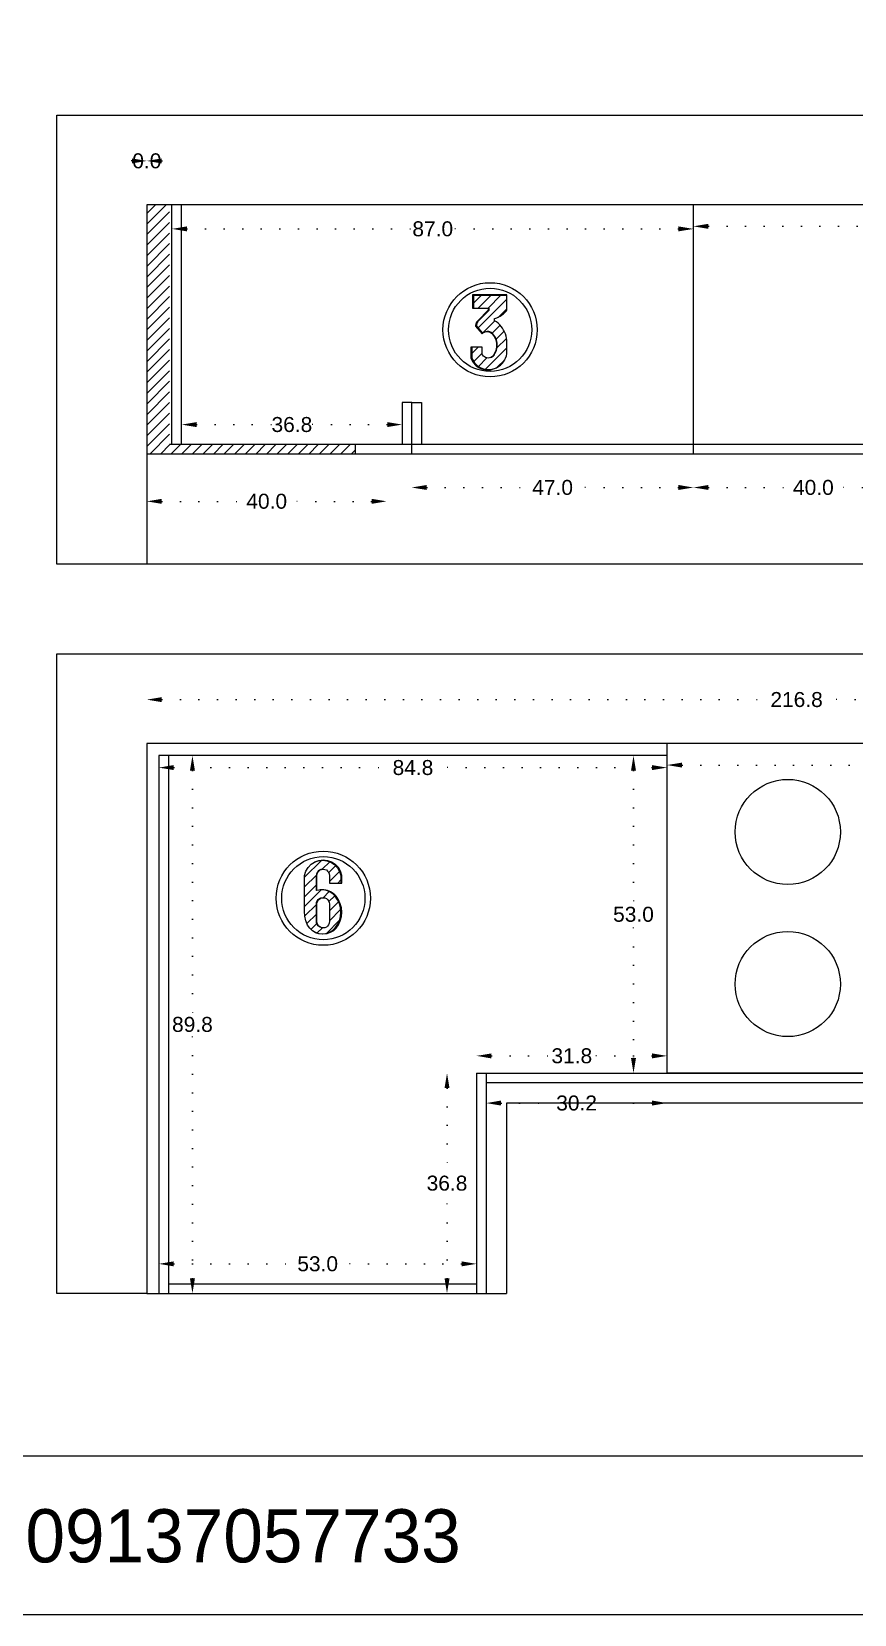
# Model space of a CAD drawing. Header units: inches. Extents: x -1979 to 7680, y -968 to 3127.
# Drawn here: x 5187.3 to 5324.6, y -170.5 to 93.7 of the extents above; entities that cross this region are included whole.
import ezdxf

# ---------------------------------------------------------------- set-up
doc = ezdxf.new("R2010")
doc.units = ezdxf.units.IN
doc.header["$MEASUREMENT"] = 0
doc.linetypes.add('ACAD_ISO07W100', pattern=[3, 0, -3])
doc.styles.get("Standard").update_dxf_attribs({"font": 'arial.ttf'})
doc.dimstyles.new('Copy of Standard', dxfattribs={"dimtxt": 2.5, "dimasz": 2.5, "dimexe": 0.18, "dimexo": 0.0625, "dimgap": 0.09, "dimtad": 0, "dimtih": 1, "dimtoh": 1, "dimdec": 1, "dimzin": 0, "dimdsep": 46, "dimtxsty": 'Standard', "dimcen": 0.09, "dimse1": 1, "dimse2": 1, "dimadec": 0, "dimazin": 0, "dimtfac": 1, "dimtdec": 1, "dimtix": 1, "dimtofl": 0, "dimtmove": 0, "dimatfit": 3, "dimfxl": 1, "dimtolj": 1, "dimtzin": 0, "dimarcsym": 0})

# ---------------------------------------------------------------- blocks, each defined once
blk = doc.blocks.new('*D322')
at = {"color": 0, "linetype": 'ACAD_ISO07W100', "lineweight": -2, "transparency": 16777216}
for p, q in [((5204.06, 72.14), (5201.56, 72.14)), ((5209.06, 72.14), (5211.56, 72.14))]:
    blk.add_line(p, q, dxfattribs=at)
at = {"color": 0, "transparency": 16777216}
for points in [[(5204.06, 72.56), (5204.06, 71.72), (5206.56, 72.14)], [(5209.06, 72.56), (5209.06, 71.72), (5206.56, 72.14)]]:
    blk.add_solid(points, dxfattribs=at)
at = {"layer": 'Defpoints', "color": 0, "transparency": 16777216}
for p in [(5206.56, 72.14), (5206.56, 64.8), (5206.56, 64.8)]:
    blk.add_point(p, dxfattribs=at)
at = {"color": 0, "lineweight": 20, "transparency": 16777216, "insert": (5206.56, 72.14), "char_height": 2.5, "attachment_point": 5}
blk.add_mtext('\\A1;0.0', dxfattribs=at)
blk = doc.blocks.new('*D342')
at = {"color": 0, "linetype": 'ACAD_ISO07W100', "lineweight": -2, "transparency": 16777216}
for p, q in [((5300.26, 61.22), (5334.43, 61.22)), ((5375.26, 61.22), (5341.1, 61.22))]:
    blk.add_line(p, q, dxfattribs=at)
at = {"color": 0, "transparency": 16777216}
for points in [[(5300.26, 61.64), (5300.26, 60.8), (5297.76, 61.22)], [(5375.26, 61.64), (5375.26, 60.8), (5377.76, 61.22)]]:
    blk.add_solid(points, dxfattribs=at)
at = {"layer": 'Defpoints', "color": 0, "transparency": 16777216}
for p in [(5297.76, 64.8), (5377.76, 64.8), (5297.76, 61.22)]:
    blk.add_point(p, dxfattribs=at)
at = {"color": 0, "lineweight": 20, "transparency": 16777216, "insert": (5337.76, 61.22), "char_height": 2.5, "attachment_point": 5}
blk.add_mtext('\\A1;80.0', dxfattribs=at)
blk = doc.blocks.new('*D344')
at = {"color": 0, "linetype": 'ACAD_ISO07W100', "lineweight": -2, "transparency": 16777216}
for p, q in [((5213.26, 60.79), (5250.93, 60.79)), ((5295.26, 60.79), (5257.6, 60.79))]:
    blk.add_line(p, q, dxfattribs=at)
at = {"color": 0, "transparency": 16777216}
for points in [[(5213.26, 61.21), (5213.26, 60.38), (5210.76, 60.79)], [(5295.26, 61.21), (5295.26, 60.38), (5297.76, 60.79)]]:
    blk.add_solid(points, dxfattribs=at)
at = {"layer": 'Defpoints', "color": 0, "transparency": 16777216}
for p in [(5210.76, 64.8), (5297.76, 64.8), (5210.76, 60.79)]:
    blk.add_point(p, dxfattribs=at)
at = {"color": 0, "lineweight": 20, "transparency": 16777216, "insert": (5254.26, 60.79), "char_height": 2.5, "attachment_point": 5}
blk.add_mtext('\\A1;87.0', dxfattribs=at)
blk = doc.blocks.new('*D345')
at = {"color": 0, "linetype": 'ACAD_ISO07W100', "lineweight": -2, "transparency": 16777216}
for p, q in [((5253.26, 17.62), (5270.88, 17.62)), ((5295.26, 17.62), (5277.64, 17.62))]:
    blk.add_line(p, q, dxfattribs=at)
at = {"color": 0, "transparency": 16777216}
for points in [[(5253.26, 18.04), (5253.26, 17.21), (5250.76, 17.62)], [(5295.26, 18.04), (5295.26, 17.21), (5297.76, 17.62)]]:
    blk.add_solid(points, dxfattribs=at)
at = {"layer": 'Defpoints', "color": 0, "transparency": 16777216}
for p in [(5250.76, 24.8), (5297.76, 23.2), (5250.76, 17.62)]:
    blk.add_point(p, dxfattribs=at)
at = {"color": 0, "lineweight": 20, "transparency": 16777216, "insert": (5274.26, 17.62), "char_height": 2.5, "attachment_point": 5}
blk.add_mtext('\\A1;47.0', dxfattribs=at)
blk = doc.blocks.new('*D346')
at = {"color": 0, "linetype": 'ACAD_ISO07W100', "lineweight": -2, "transparency": 16777216}
for p, q in [((5300.26, 17.62), (5314.38, 17.62)), ((5335.26, 17.62), (5321.14, 17.62))]:
    blk.add_line(p, q, dxfattribs=at)
at = {"color": 0, "transparency": 16777216}
for points in [[(5300.26, 18.04), (5300.26, 17.21), (5297.76, 17.62)], [(5335.26, 18.04), (5335.26, 17.21), (5337.76, 17.62)]]:
    blk.add_solid(points, dxfattribs=at)
at = {"layer": 'Defpoints', "color": 0, "transparency": 16777216}
for p in [(5297.76, 23.2), (5337.76, 23.2), (5297.76, 17.62)]:
    blk.add_point(p, dxfattribs=at)
at = {"color": 0, "lineweight": 20, "transparency": 16777216, "insert": (5317.76, 17.62), "char_height": 2.5, "attachment_point": 5}
blk.add_mtext('\\A1;40.0', dxfattribs=at)
blk = doc.blocks.new('*D324')
at = {"color": 0, "linetype": 'ACAD_ISO07W100', "lineweight": -2, "transparency": 16777216}
for p, q in [((5209.06, 15.31), (5223.18, 15.31)), ((5244.06, 15.31), (5229.94, 15.31))]:
    blk.add_line(p, q, dxfattribs=at)
at = {"color": 0, "transparency": 16777216}
for points in [[(5209.06, 15.73), (5209.06, 14.89), (5206.56, 15.31)], [(5244.06, 15.73), (5244.06, 14.89), (5246.56, 15.31)]]:
    blk.add_solid(points, dxfattribs=at)
at = {"layer": 'Defpoints', "color": 0, "transparency": 16777216}
for p in [(5206.56, 23.2), (5246.56, 23.2), (5206.56, 15.31)]:
    blk.add_point(p, dxfattribs=at)
at = {"color": 0, "lineweight": 20, "transparency": 16777216, "insert": (5226.56, 15.31), "char_height": 2.5, "attachment_point": 5}
blk.add_mtext('\\A1;40.0', dxfattribs=at)
blk = doc.blocks.new('*D325')
at = {"color": 0, "linetype": 'ACAD_ISO07W100', "lineweight": -2, "transparency": 16777216}
for p, q in [((5209.06, -17.79), (5310.63, -17.79)), ((5420.86, -17.79), (5319.29, -17.79))]:
    blk.add_line(p, q, dxfattribs=at)
at = {"color": 0, "transparency": 16777216}
for points in [[(5209.06, -17.37), (5209.06, -18.21), (5206.56, -17.79)], [(5420.86, -17.37), (5420.86, -18.21), (5423.36, -17.79)]]:
    blk.add_solid(points, dxfattribs=at)
at = {"layer": 'Defpoints', "color": 0, "transparency": 16777216}
for p in [(5423.36, -17.79), (5206.56, -25.14), (5423.36, -25.14)]:
    blk.add_point(p, dxfattribs=at)
at = {"color": 0, "lineweight": 20, "transparency": 16777216, "insert": (5314.96, -17.79), "char_height": 2.5, "attachment_point": 5}
blk.add_mtext('\\A1;216.8', dxfattribs=at)
blk = doc.blocks.new('*D332')
at = {"color": 0, "linetype": 'ACAD_ISO07W100', "lineweight": -2, "transparency": 16777216}
for p, q in [((5295.86, -28.71), (5335.03, -28.71)), ((5380.86, -28.71), (5341.69, -28.71))]:
    blk.add_line(p, q, dxfattribs=at)
at = {"color": 0, "transparency": 16777216}
for points in [[(5295.86, -28.3), (5295.86, -29.13), (5293.36, -28.71)], [(5380.86, -28.3), (5380.86, -29.13), (5383.36, -28.71)]]:
    blk.add_solid(points, dxfattribs=at)
at = {"layer": 'Defpoints', "color": 0, "transparency": 16777216}
for p in [(5293.36, -25.14), (5383.36, -25.14), (5293.36, -28.71)]:
    blk.add_point(p, dxfattribs=at)
at = {"color": 0, "lineweight": 20, "transparency": 16777216, "insert": (5338.36, -28.71), "char_height": 2.5, "attachment_point": 5}
blk.add_mtext('\\A1;90.0', dxfattribs=at)
blk = doc.blocks.new('*D334')
at = {"color": 0, "linetype": 'ACAD_ISO07W100', "lineweight": -2, "transparency": 16777216}
for p, q in [((5264.06, -77.26), (5274.12, -77.26)), ((5290.86, -77.26), (5280.8, -77.26))]:
    blk.add_line(p, q, dxfattribs=at)
at = {"color": 0, "transparency": 16777216}
for points in [[(5264.06, -76.85), (5264.06, -77.68), (5261.56, -77.26)], [(5290.86, -76.85), (5290.86, -77.68), (5293.36, -77.26)]]:
    blk.add_solid(points, dxfattribs=at)
at = {"layer": 'Defpoints', "color": 0, "transparency": 16777216}
for p in [(5293.36, -77.26), (5261.56, -80.14), (5293.36, -80.14)]:
    blk.add_point(p, dxfattribs=at)
at = {"color": 0, "lineweight": 20, "transparency": 16777216, "insert": (5277.46, -77.26), "char_height": 2.5, "attachment_point": 5}
blk.add_mtext('\\A1;31.8', dxfattribs=at)
blk = doc.blocks.new('*D317')
at = {"color": 0, "linetype": 'ACAD_ISO07W100', "lineweight": -2, "transparency": 16777216}
for p, q in [((5211.06, -29.14), (5247.62, -29.14)), ((5290.86, -29.14), (5254.3, -29.14))]:
    blk.add_line(p, q, dxfattribs=at)
at = {"color": 0, "transparency": 16777216}
for points in [[(5211.06, -28.72), (5211.06, -29.55), (5208.56, -29.14)], [(5290.86, -28.72), (5290.86, -29.55), (5293.36, -29.14)]]:
    blk.add_solid(points, dxfattribs=at)
at = {"layer": 'Defpoints', "color": 0, "transparency": 16777216}
for p in [(5293.36, -25.14), (5208.56, -27.14), (5293.36, -29.14)]:
    blk.add_point(p, dxfattribs=at)
at = {"color": 0, "lineweight": 20, "transparency": 16777216, "insert": (5250.96, -29.14), "char_height": 2.5, "attachment_point": 5}
blk.add_mtext('\\A1;84.8', dxfattribs=at)
blk = doc.blocks.new('*D335')
at = {"color": 0, "linetype": 'ACAD_ISO07W100', "lineweight": -2, "transparency": 16777216}
for p, q in [((5256.64, -82.64), (5256.64, -97.16)), ((5256.64, -114.41), (5256.64, -99.89))]:
    blk.add_line(p, q, dxfattribs=at)
at = {"color": 0, "transparency": 16777216}
for points in [[(5256.23, -82.64), (5257.06, -82.64), (5256.64, -80.14)], [(5256.23, -114.41), (5257.06, -114.41), (5256.64, -116.91)]]:
    blk.add_solid(points, dxfattribs=at)
at = {"layer": 'Defpoints', "color": 0, "transparency": 16777216}
for p in [(5261.56, -80.14), (5256.64, -116.91), (5263.16, -116.91)]:
    blk.add_point(p, dxfattribs=at)
at = {"color": 0, "lineweight": 20, "transparency": 16777216, "insert": (5256.64, -98.52), "char_height": 2.5, "attachment_point": 5}
blk.add_mtext('\\A1;36.8', dxfattribs=at)
blk = doc.blocks.new('*D336')
at = {"color": 0, "linetype": 'ACAD_ISO07W100', "lineweight": -2, "transparency": 16777216}
for p, q in [((5214.17, -29.64), (5214.17, -70.66)), ((5214.17, -114.41), (5214.17, -73.39))]:
    blk.add_line(p, q, dxfattribs=at)
at = {"color": 0, "transparency": 16777216}
for points in [[(5213.76, -29.64), (5214.59, -29.64), (5214.17, -27.14)], [(5213.76, -114.41), (5214.59, -114.41), (5214.17, -116.91)]]:
    blk.add_solid(points, dxfattribs=at)
at = {"layer": 'Defpoints', "color": 0, "transparency": 16777216}
for p in [(5208.56, -27.14), (5206.56, -116.91), (5214.17, -116.91)]:
    blk.add_point(p, dxfattribs=at)
at = {"color": 0, "lineweight": 20, "transparency": 16777216, "insert": (5214.17, -72.02), "char_height": 2.5, "attachment_point": 5}
blk.add_mtext('\\A1;89.8', dxfattribs=at)
blk = doc.blocks.new('*D362')
at = {"color": 0, "linetype": 'ACAD_ISO07W100', "lineweight": -2, "transparency": 16777216}
for p, q in [((5214.86, 28.12), (5227.42, 28.12)), ((5246.66, 28.12), (5234.1, 28.12))]:
    blk.add_line(p, q, dxfattribs=at)
at = {"color": 0, "transparency": 16777216}
for points in [[(5214.86, 28.54), (5214.86, 27.71), (5212.36, 28.12)], [(5246.66, 28.54), (5246.66, 27.71), (5249.16, 28.12)]]:
    blk.add_solid(points, dxfattribs=at)
at = {"layer": 'Defpoints', "color": 0, "transparency": 16777216}
for p in [(5249.16, 28.12), (5212.36, 24.8), (5249.16, 24.8)]:
    blk.add_point(p, dxfattribs=at)
at = {"color": 0, "lineweight": 20, "transparency": 16777216, "insert": (5230.76, 28.12), "char_height": 2.5, "attachment_point": 5}
blk.add_mtext('\\A1;36.8', dxfattribs=at)
blk = doc.blocks.new('*D351')
at = {"color": 0, "linetype": 'ACAD_ISO07W100', "lineweight": -2, "transparency": 16777216}
for p, q in [((5287.75, -29.64), (5287.75, -52.27)), ((5287.75, -77.64), (5287.75, -55))]:
    blk.add_line(p, q, dxfattribs=at)
at = {"color": 0, "transparency": 16777216}
for points in [[(5287.34, -29.64), (5288.17, -29.64), (5287.75, -27.14)], [(5287.34, -77.64), (5288.17, -77.64), (5287.75, -80.14)]]:
    blk.add_solid(points, dxfattribs=at)
at = {"layer": 'Defpoints', "color": 0, "transparency": 16777216}
for p in [(5293.36, -27.14), (5287.75, -80.14), (5293.36, -80.14)]:
    blk.add_point(p, dxfattribs=at)
at = {"color": 0, "lineweight": 20, "transparency": 16777216, "insert": (5287.75, -53.64), "char_height": 2.5, "attachment_point": 5}
blk.add_mtext('\\A1;53.0', dxfattribs=at)
blk = doc.blocks.new('*D352')
at = {"color": 0, "linetype": 'ACAD_ISO07W100', "lineweight": -2, "transparency": 16777216}
for p, q in [((5211.06, -111.98), (5231.73, -111.98)), ((5259.06, -111.98), (5238.39, -111.98))]:
    blk.add_line(p, q, dxfattribs=at)
at = {"color": 0, "transparency": 16777216}
for points in [[(5211.06, -111.56), (5211.06, -112.4), (5208.56, -111.98)], [(5259.06, -111.56), (5259.06, -112.4), (5261.56, -111.98)]]:
    blk.add_solid(points, dxfattribs=at)
at = {"layer": 'Defpoints', "color": 0, "transparency": 16777216}
for p in [(5208.56, -111.98), (5208.56, -116.91), (5261.56, -116.91)]:
    blk.add_point(p, dxfattribs=at)
at = {"color": 0, "lineweight": 20, "transparency": 16777216, "insert": (5235.06, -111.98), "char_height": 2.5, "attachment_point": 5}
blk.add_mtext('\\A1;53.0', dxfattribs=at)
blk = doc.blocks.new('*D353')
at = {"color": 0, "linetype": 'ACAD_ISO07W100', "lineweight": -2, "transparency": 16777216}
for p, q in [((5265.66, -85.14), (5274.94, -85.14)), ((5290.86, -85.14), (5281.58, -85.14))]:
    blk.add_line(p, q, dxfattribs=at)
at = {"color": 0, "transparency": 16777216}
for points in [[(5265.66, -84.72), (5265.66, -85.55), (5263.16, -85.14)], [(5290.86, -84.72), (5290.86, -85.55), (5293.36, -85.14)]]:
    blk.add_solid(points, dxfattribs=at)
at = {"layer": 'Defpoints', "color": 0, "transparency": 16777216}
for p in [(5263.16, -81.74), (5293.36, -81.74), (5293.36, -85.14)]:
    blk.add_point(p, dxfattribs=at)
at = {"color": 0, "lineweight": 20, "transparency": 16777216, "insert": (5278.26, -85.14), "char_height": 2.5, "attachment_point": 5}
blk.add_mtext('\\A1;30.2', dxfattribs=at)

msp = doc.modelspace()

# ---------------------------------------------------------------- hatches: boundary and pattern name
at = {"lineweight": 20}
h = msp.add_hatch(dxfattribs=at)
h.set_pattern_fill('ANSI31', color=256, scale=10)
h.set_pattern_definition([(45, (3148.3325, -695.553), (-0.8838835, 0.8838835), [])])
h.paths.add_polyline_path([(5210.36, 64.8), (5206.56, 64.8), (5206.56, 23.2), (5241.36, 23.2), (5241.36, 24.8), (5210.36, 24.8)])
h = msp.add_hatch(dxfattribs=at)
h.set_pattern_fill('ANSI31', color=256, scale=9.218651)
h.set_pattern_definition([(45, (4552.0757, 589.3557), (-0.8148213, 0.8148213), [])])
h.paths.add_polyline_path([(5266.63, 49.73), (5261.07, 49.73), (5261.07, 47.58), (5263.49, 47.58), (5263.62, 47.54), (5263.62, 47.18), (5261.91, 45.44), (5261.8, 45.32), (5261.75, 45.25), (5261.71, 45.18), (5261.68, 45.11), (5261.64, 45.03), (5261.62, 44.96), (5261.6, 44.88), (5261.58, 44.8), (5261.57, 44.63), (5261.57, 44.55), (5262.58, 43.38), (5262.61, 43.41), (5262.73, 43.5), (5262.87, 43.57), (5263.02, 43.63), (5263.17, 43.66), (5263.33, 43.67), (5263.46, 43.67), (5263.61, 43.66), (5263.76, 43.63), (5263.91, 43.57), (5264.05, 43.5), (5264.17, 43.41), (5264.28, 43.3), (5264.47, 43.07), (5264.63, 42.82), (5264.77, 42.56), (5264.87, 42.28), (5264.95, 41.99), (5265, 41.7), (5265.02, 41.4), (5265, 41.11), (5264.96, 40.81), (5264.88, 40.53), (5264.78, 40.25), (5264.64, 39.98), (5264.55, 39.79), (5264.42, 39.61), (5264.25, 39.47), (5264.06, 39.36), (5263.93, 39.32), (5263.72, 39.25), (5263.5, 39.23), (5263.28, 39.25), (5263.07, 39.32), (5262.88, 39.43), (5262.71, 39.57), (5262.58, 39.75), (5262.48, 39.95), (5262.48, 41.05), (5260.8, 41.05), (5260.8, 39.25), (5260.92, 38.97), (5261.07, 38.7), (5261.24, 38.45), (5261.44, 38.22), (5261.66, 38.01), (5261.91, 37.83), (5262.17, 37.67), (5262.44, 37.54), (5262.73, 37.44), (5263.03, 37.36), (5263.33, 37.32), (5263.63, 37.31), (5264, 37.34), (5264.36, 37.41), (5264.71, 37.53), (5264.97, 37.64), (5265.25, 37.81), (5265.55, 38.04), (5265.82, 38.3), (5266.05, 38.59), (5266.25, 38.9), (5266.42, 39.23), (5266.54, 39.58), (5266.63, 39.95), (5266.63, 41.83), (5266.61, 42.19), (5266.57, 42.55), (5266.49, 42.91), (5266.38, 43.25), (5266.25, 43.59), (5266.08, 43.91), (5265.89, 44.22), (5265.67, 44.51), (5265.43, 44.78), (5265.17, 45.03), (5264.88, 45.26), (5264.58, 45.46), (5264.58, 45.83), (5264.78, 45.9), (5264.97, 45.97), (5265.16, 46.06), (5265.35, 46.15), (5265.53, 46.25), (5265.71, 46.37), (5265.88, 46.49), (5266.04, 46.62), (5266.2, 46.75), (5266.35, 46.9), (5266.49, 47.05), (5266.63, 47.21)])
h = msp.add_hatch(dxfattribs=at)
h.set_pattern_fill('ANSI31', color=256, scale=9.218651)
h.set_pattern_definition([(45, (4576.0968, 495.2025), (-0.8148213, 0.8148213), [])])
h.paths.add_polyline_path([(5237.98, -50.6), (5237.78, -50.39), (5237.57, -50.2), (5237.33, -50.02), (5237.08, -49.88), (5236.82, -49.75), (5236.55, -49.66), (5236.27, -49.59), (5235.98, -49.55), (5235.69, -49.54), (5235.49, -49.55), (5235.24, -49.59), (5234.95, -49.66), (5234.84, -49.67), (5234.84, -47.16), (5234.87, -46.9), (5234.97, -46.65), (5235.14, -46.44), (5235.35, -46.27), (5235.6, -46.17), (5235.72, -46.13), (5235.99, -46.09), (5236.26, -46.13), (5236.51, -46.23), (5236.73, -46.4), (5236.89, -46.61), (5237, -46.86), (5237.03, -47.13), (5237.03, -48.42), (5238.93, -48.42), (5238.93, -47.16), (5238.72, -46.47), (5238.35, -45.85), (5237.85, -45.33), (5237.25, -44.94), (5236.57, -44.69), (5235.86, -44.61), (5235.85, -44.61), (5235.14, -44.69), (5234.52, -44.91), (5233.96, -45.28), (5233.46, -45.81), (5233.09, -46.43), (5232.88, -47.13), (5232.88, -53.17), (5232.88, -53.42), (5232.9, -53.68), (5232.93, -53.94), (5232.97, -54.19), (5233.02, -54.45), (5233.08, -54.7), (5233.13, -54.85), (5233.37, -55.43), (5233.73, -55.94), (5234.19, -56.37), (5234.65, -56.64), (5235.2, -56.82), (5235.82, -56.89), (5236.44, -56.82), (5237.03, -56.63), (5237.56, -56.31), (5237.73, -56.16), (5237.98, -55.91), (5238.38, -55.32), (5238.68, -54.66), (5238.87, -53.97), (5238.93, -53.26), (5238.87, -52.54), (5238.68, -51.85), (5238.38, -51.19)])
h.paths.add_polyline_path([(5234.87, -51.62), (5234.97, -51.37), (5235.14, -51.16), (5235.35, -51), (5235.6, -50.9), (5235.86, -50.86), (5235.99, -50.86), (5236.26, -50.9), (5236.51, -51), (5236.73, -51.17), (5236.89, -51.38), (5237, -51.63), (5237.03, -51.9), (5237.03, -54.85), (5237, -55.12), (5236.89, -55.37), (5236.73, -55.59), (5236.51, -55.75), (5236.26, -55.86), (5235.99, -55.89), (5235.72, -55.86), (5235.6, -55.8), (5235.47, -55.75), (5235.35, -55.7), (5235.14, -55.54), (5234.97, -55.32), (5234.87, -55.08), (5234.84, -54.81), (5234.84, -51.89)], flags=16)

# ---------------------------------------------------------------- linework, layer by layer
for p, q in [((5191.56, 4.8), (5191.56, 79.8)), ((5191.56, 79.8), (5423.36, 79.8)), ((5423.36, 64.8), (5206.56, 64.8)), ((5206.56, 64.8), (5206.56, 4.8)), ((5210.76, 24.8), (5210.76, 64.8)), ((5212.36, 24.8), (5212.36, 64.8)), ((5297.76, 23.2), (5297.76, 64.8)), ((5260.91, 49.79), (5260.91, 47.58)), ((5260.91, 47.58), (5261.07, 47.58)), ((5261.07, 49.73), (5261.07, 47.58)), ((5261.07, 47.58), (5263.49, 47.58)), ((5263.49, 47.58), (5263.62, 47.54)), ((5263.62, 47.54), (5263.62, 47.18)), ((5263.93, 39.32), (5263.72, 39.25)), ((5250.76, 31.8), (5249.16, 31.8)), ((5249.16, 31.8), (5249.16, 24.8)), ((5250.76, 24.8), (5250.76, 31.8)), ((5250.76, 31.8), (5252.36, 31.8)), ((5252.36, 31.8), (5252.36, 24.8)), ((5421.76, 24.8), (5210.36, 24.8)), ((5241.36, 23.2), (5241.36, 24.8)), ((5250.76, 23.2), (5250.76, 24.8)), ((5423.36, 23.2), (5206.56, 23.2)), ((5423.36, 4.8), (5191.56, 4.8)), ((5191.56, -116.91), (5191.56, -10.14)), ((5191.56, -10.14), (5423.36, -10.14)), ((5423.36, -25.14), (5206.56, -25.14)), ((5206.56, -25.14), (5206.56, -116.91)), ((5293.36, -80.14), (5293.36, -25.14)), ((5293.36, -27.14), (5208.56, -27.14)), ((5208.56, -27.14), (5208.56, -116.91)), ((5210.16, -27.14), (5210.16, -116.91)), ((5235.72, -46.13), (5235.99, -46.09)), ((5208.56, -80.14), (5208.56, -116.91)), ((5261.56, -80.14), (5266.56, -80.14)), ((5261.56, -80.14), (5261.56, -116.91)), ((5263.16, -80.14), (5263.16, -116.91)), ((5268.56, -81.74), (5263.16, -81.74)), ((5266.56, -80.14), (5387.46, -80.14)), ((5266.56, -80.14), (5268.56, -80.14)), ((5418.36, -81.74), (5266.56, -81.74)), ((5383.36, -80.14), (5293.36, -80.14)), ((5423.36, -85.14), (5266.56, -85.14)), ((5266.56, -85.14), (5266.56, -116.91)), ((5210.16, -115.31), (5261.56, -115.31)), ((5206.56, -116.91), (5191.56, -116.91)), ((5206.56, -116.91), (5266.56, -116.91))]:
    msp.add_line(p, q, dxfattribs=at)
for points in [[(5033.99, -170.49), (5893.39, -170.49), (5893.39, 437.17), (5033.99, 437.17)], [(5040.69, -144.02), (5883.73, -144.02), (5883.73, 404.06), (5040.69, 404.06)], [(5261.07, 49.73), (5266.63, 49.73), (5266.63, 49.79), (5260.91, 49.79)], [(5263.61, 43.66), (5263.46, 43.67), (5263.33, 43.67), (5263.48, 43.66), (5263.63, 43.63), (5263.78, 43.57), (5263.92, 43.5), (5264.04, 43.41), (5264.16, 43.3), (5264.35, 43.07), (5264.51, 42.82), (5264.65, 42.55), (5264.76, 42.27), (5264.83, 41.98), (5264.88, 41.68), (5264.9, 41.38), (5264.88, 41.08), (5264.84, 40.79), (5264.76, 40.49), (5264.66, 40.21), (5264.52, 39.95), (5264.43, 39.75), (5264.29, 39.57), (5264.12, 39.43), (5263.93, 39.32), (5264.06, 39.36), (5264.25, 39.47), (5264.42, 39.61), (5264.55, 39.79), (5264.64, 39.98), (5264.78, 40.25), (5264.88, 40.53), (5264.96, 40.81), (5265, 41.11), (5265.02, 41.4), (5265, 41.7), (5264.95, 41.99), (5264.87, 42.28), (5264.77, 42.56), (5264.63, 42.82), (5264.47, 43.07), (5264.28, 43.3), (5264.17, 43.41), (5264.05, 43.5), (5263.91, 43.57), (5263.76, 43.63)], [(5234.95, -47.13), (5234.99, -46.86), (5235.09, -46.61), (5235.26, -46.4), (5235.47, -46.23), (5235.72, -46.13), (5235.6, -46.17), (5235.35, -46.27), (5235.14, -46.44), (5234.97, -46.65), (5234.87, -46.9), (5234.84, -47.16)], [(5236.73, -55.59), (5236.51, -55.75), (5236.26, -55.86), (5235.99, -55.89), (5235.72, -55.86), (5235.6, -55.8), (5235.47, -55.75), (5235.35, -55.7), (5235.14, -55.54), (5234.97, -55.32), (5234.87, -55.08), (5234.84, -54.81), (5234.84, -51.89), (5234.87, -51.62), (5234.97, -51.37), (5235.14, -51.16), (5235.35, -51), (5235.6, -50.9), (5235.86, -50.86), (5235.99, -50.86), (5236.26, -50.9), (5236.51, -51), (5236.73, -51.17), (5236.89, -51.38), (5237, -51.63), (5237.03, -51.9), (5237.03, -54.85), (5237, -55.12), (5236.89, -55.37)]]:
    msp.add_lwpolyline(points, close=True, dxfattribs=at)
for points in [[(5263.49, 47.58), (5263.49, 47.21), (5263.62, 47.18), (5261.91, 45.44), (5261.8, 45.32), (5261.75, 45.25), (5261.71, 45.18), (5261.68, 45.11), (5261.64, 45.03), (5261.62, 44.96), (5261.6, 44.88), (5261.58, 44.8), (5261.57, 44.63), (5261.57, 44.55), (5262.58, 43.38)], [(5265.55, 38.04), (5265.82, 38.3), (5266.05, 38.59), (5266.25, 38.9), (5266.42, 39.23), (5266.54, 39.58), (5266.63, 39.95), (5266.63, 41.83), (5266.61, 42.19), (5266.57, 42.55), (5266.49, 42.91), (5266.38, 43.25), (5266.25, 43.59), (5266.08, 43.91), (5265.89, 44.22), (5265.67, 44.51), (5265.43, 44.78), (5265.17, 45.03), (5264.88, 45.26), (5264.58, 45.46), (5264.58, 45.83), (5264.78, 45.9), (5264.97, 45.97), (5265.16, 46.06), (5265.35, 46.15), (5265.53, 46.25), (5265.71, 46.37), (5265.88, 46.49), (5266.04, 46.62), (5266.2, 46.75), (5266.35, 46.9), (5266.49, 47.05), (5266.63, 47.21), (5266.63, 49.73)], [(5263.49, 47.21), (5261.76, 45.46), (5261.65, 45.34), (5261.6, 45.27), (5261.56, 45.2), (5261.52, 45.12), (5261.49, 45.05), (5261.47, 44.97), (5261.44, 44.89), (5261.43, 44.81), (5261.41, 44.64), (5261.42, 44.56), (5262.5, 43.3), (5262.58, 43.38), (5262.61, 43.41), (5262.73, 43.5), (5262.87, 43.57), (5263.02, 43.63), (5263.17, 43.66), (5263.33, 43.67)], [(5263.72, 39.25), (5263.5, 39.23), (5263.28, 39.25), (5263.07, 39.32), (5262.88, 39.43), (5262.71, 39.57), (5262.58, 39.75), (5262.48, 39.95), (5262.48, 41.05), (5260.8, 41.05), (5260.64, 41.05), (5260.64, 39.21), (5260.76, 38.92), (5260.91, 38.65), (5261.09, 38.4), (5261.29, 38.17), (5261.51, 37.96), (5261.76, 37.77), (5262.02, 37.61), (5262.3, 37.48), (5262.59, 37.37), (5262.89, 37.3), (5263.19, 37.26), (5263.5, 37.25), (5263.87, 37.28), (5264.24, 37.35), (5264.59, 37.47), (5264.93, 37.62), (5264.97, 37.64), (5265.25, 37.81), (5265.55, 38.04)], [(5260.8, 41.05), (5260.8, 39.25), (5260.92, 38.97), (5261.07, 38.7), (5261.24, 38.45), (5261.44, 38.22), (5261.66, 38.01), (5261.91, 37.83), (5262.17, 37.67), (5262.44, 37.54), (5262.73, 37.44), (5263.03, 37.36), (5263.33, 37.32), (5263.63, 37.31), (5264, 37.34), (5264.36, 37.41), (5264.71, 37.53), (5264.97, 37.64)], [(5233.02, -54.45), (5232.97, -54.19), (5232.93, -53.94), (5232.9, -53.68), (5232.88, -53.42), (5232.88, -53.17), (5232.88, -47.13), (5233.09, -46.43), (5233.46, -45.81), (5233.96, -45.28), (5234.52, -44.91), (5234.57, -44.88), (5235.26, -44.63), (5235.98, -44.55), (5235.99, -44.55), (5236.71, -44.63), (5237.39, -44.88), (5238, -45.28)], [(5234.52, -44.91), (5235.14, -44.69), (5235.85, -44.61), (5235.86, -44.61), (5236.57, -44.69), (5237.25, -44.94), (5237.85, -45.33), (5238.35, -45.85), (5238.72, -46.47), (5238.93, -47.16), (5238.93, -48.42)], [(5234.95, -49.66), (5234.84, -49.67), (5234.84, -47.16)], [(5237.88, -56.21), (5238.13, -55.96), (5238.54, -55.36), (5238.84, -54.7), (5239.03, -54), (5239.09, -53.28), (5239.03, -52.56), (5238.84, -51.86), (5238.54, -51.2), (5238.13, -50.6), (5237.93, -50.39), (5237.71, -50.19), (5237.48, -50.02), (5237.23, -49.87), (5236.96, -49.75), (5236.68, -49.65), (5236.4, -49.58), (5236.11, -49.54), (5235.82, -49.53), (5235.53, -49.54), (5235.49, -49.55), (5235.24, -49.59), (5234.95, -49.66), (5234.95, -47.13)], [(5235.99, -46.09), (5236.26, -46.13), (5236.51, -46.23), (5236.73, -46.4), (5236.89, -46.61), (5237, -46.86), (5237.03, -47.13), (5237.03, -48.42), (5238.93, -48.42), (5239.09, -48.42), (5239.09, -47.13), (5238.87, -46.43), (5238.51, -45.81), (5238, -45.28)], [(5234.65, -56.64), (5235.2, -56.82), (5235.82, -56.89), (5236.44, -56.82), (5237.03, -56.63), (5237.56, -56.31), (5237.73, -56.16), (5237.98, -55.91), (5238.38, -55.32), (5238.68, -54.66), (5238.87, -53.97), (5238.93, -53.26), (5238.87, -52.54), (5238.68, -51.85), (5238.38, -51.19), (5237.98, -50.6), (5237.78, -50.39), (5237.57, -50.2), (5237.33, -50.02), (5237.08, -49.88), (5236.82, -49.75), (5236.55, -49.66), (5236.27, -49.59), (5235.98, -49.55), (5235.69, -49.54), (5235.49, -49.55)], [(5235.47, -55.75), (5235.26, -55.59), (5235.09, -55.37), (5234.99, -55.12), (5234.95, -54.85), (5234.95, -51.9), (5234.99, -51.63), (5235.09, -51.38), (5235.26, -51.17), (5235.47, -51), (5235.72, -50.9), (5235.99, -50.86)], [(5237.88, -56.21), (5237.71, -56.37), (5237.17, -56.69), (5236.57, -56.89), (5235.95, -56.95), (5235.33, -56.89), (5234.73, -56.69), (5234.65, -56.64), (5234.19, -56.37), (5233.73, -55.94), (5233.37, -55.43), (5233.13, -54.85), (5233.08, -54.7), (5233.02, -54.45)]]:
    msp.add_lwpolyline(points, dxfattribs=at)
for centre, radius in [((5263.83, 43.95), 7.86), ((5263.83, 43.95), 6.94), ((5313.49, -39.88), 8.78), ((5236, -50.94), 7.86), ((5236, -50.94), 6.94), ((5313.49, -65.27), 8.78)]:
    msp.add_circle(centre, radius, dxfattribs=at)

# ---------------------------------------------------------------- texts
at = {"lineweight": 20, "insert": (5018.83, -152.94), "char_height": 8.8775, "attachment_point": 1}
msp.add_mtext_dynamic_manual_height_columns('{\\fPlantagenet Cherokee|b0|i0|c0|p18;^IEng. Saeid  Ghasemi      09137057733}', width=392.1279, gutter_width=43.85, heights=[0], dxfattribs=at)

# ---------------------------------------------------------------- dimensions: what is measured, and where the dimension line sits
at = {"lineweight": 20}
for base, p1, p2, picture, middle in [((5206.56127395, 72.14128123), (5206.56127395, 64.79517524), (5206.56127395, 64.79517524), '*D322', (5206.56127395, 72.14128123)), ((5210.76, 60.79), (5297.76, 64.8), (5210.76, 64.8), '*D344', (5254.26, 60.79)), ((5297.76, 61.22), (5377.76, 64.8), (5297.76, 64.8), '*D342', (5337.76, 61.22)), ((5249.16, 28.12), (5212.36, 24.8), (5249.16, 24.8), '*D362', (5230.76, 28.12)), ((5250.76, 17.62), (5297.76, 23.2), (5250.76, 24.8), '*D345', (5274.26, 17.62)), ((5206.56, 15.31), (5246.56, 23.2), (5206.56, 23.2), '*D324', (5226.56, 15.31)), ((5297.76, 17.62), (5337.76, 23.2), (5297.76, 23.2), '*D346', (5317.76, 17.62)), ((5423.36, -17.79), (5206.56, -25.14), (5423.36, -25.14), '*D325', (5314.96, -17.79)), ((5293.36, -29.14), (5208.56, -27.14), (5293.36, -25.14), '*D317', (5250.96, -29.14)), ((5293.36, -28.71), (5383.36, -25.14), (5293.36, -25.14), '*D332', (5338.36, -28.71)), ((5293.36, -77.26), (5261.56, -80.14), (5293.36, -80.14), '*D334', (5277.46, -77.26)), ((5293.36, -85.14), (5263.16, -81.74), (5293.36, -81.74), '*D353', (5278.26, -85.14)), ((5208.56, -111.98), (5261.56, -116.91), (5208.56, -116.91), '*D352', (5235.06, -111.98))]:
    dim = msp.add_linear_dim(base=base, p1=p1, p2=p2, dimstyle='Copy of Standard', dxfattribs=at)
    dim.commit()
    dim.dimension.update_dxf_attribs({"geometry": picture, "text_midpoint": middle})
for base, p1, p2, picture, middle in [((5214.17, -116.91), (5208.56, -27.14), (5206.56, -116.91), '*D336', (5214.17, -72.02)), ((5287.75, -80.14), (5293.36, -27.14), (5293.36, -80.14), '*D351', (5287.75, -53.64)), ((5256.64, -116.91), (5261.56, -80.14), (5263.16, -116.91), '*D335', (5256.64, -98.52))]:
    dim = msp.add_linear_dim(base=base, p1=p1, p2=p2, angle=90, dimstyle='Copy of Standard', dxfattribs=at)
    dim.commit()
    dim.dimension.update_dxf_attribs({"geometry": picture, "text_midpoint": middle})

doc.saveas('drawing.dxf')
